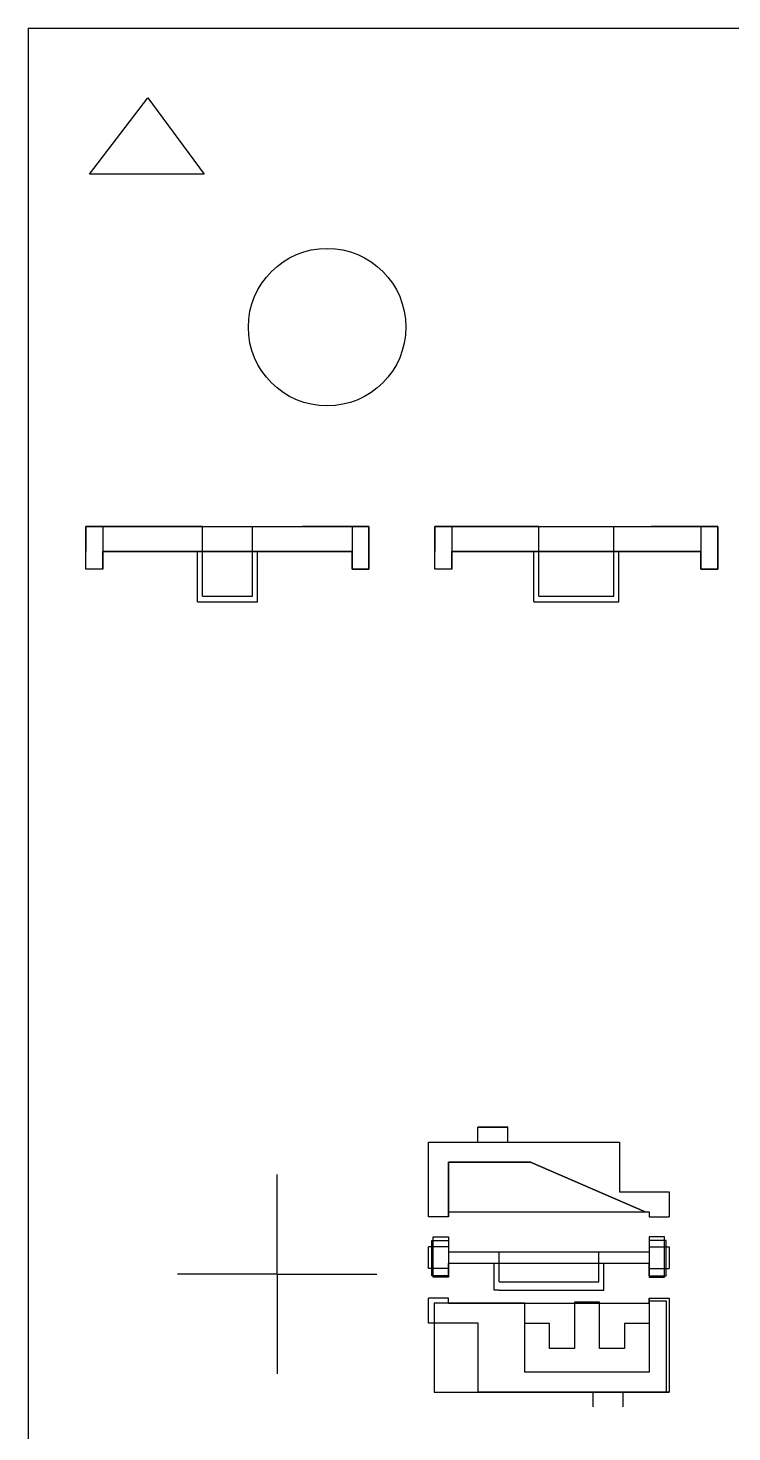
# Model space of a CAD drawing. Extents: x -12.5 to 12.5, y -12.5 to 12.5.
# Drawn here: x -12.5 to -5.44, y -1.58 to 12.5 of the extents above; entities that cross this region are included whole.
import ezdxf

# ---------------------------------------------------------------- set-up
doc = ezdxf.new("R2010")
doc.units = 0
doc.header["$MEASUREMENT"] = 0
for name, color, linetype in [('10_ADHESIVE', 5, 'CONTINUOUS'), ('11_KAPTON', 7, 'CONTINUOUS'), ('12_ADHESIVE', 5, 'CONTINUOUS'), ('13_KAPTON', 2, 'CONTINUOUS'), ('1_KA', 6, 'CONTINUOUS'), ('2_ADH', 6, 'CONTINUOUS'), ('3_KA', 6, 'CONTINUOUS'), ('4_ADH', 6, 'CONTINUOUS'), ('5_CF', 6, 'CONTINUOUS'), ('6_ADHESIVE', 4, 'CONTINUOUS'), ('7_KAPTON', 2, 'CONTINUOUS'), ('8_ADHESIVE', 3, 'CONTINUOUS'), ('9_CF', 3, 'CONTINUOUS')]:
    doc.layers.add(name, color=color, linetype=linetype)

msp = doc.modelspace()

# ---------------------------------------------------------------- linework, layer by layer
at = {"layer": '10_ADHESIVE', "linetype": 'Continuous'}
for p, q in [((-12.5, 12.5), (12.5, 12.5)), ((-12.5, 12.5), (-12.5, -12.5)), ((-11.883, 11.034), (-11.298, 11.8)), ((-11.298, 11.8), (-10.735, 11.034)), ((-10.735, 11.034), (-11.883, 11.034)), ((-8.283, 0.625), (-6.268, 0.625)), ((-8.283, 0.625), (-8.283, 0.575)), ((-6.268, 0.625), (-6.268, 0.575)), ((-8.283, 0.275), (-8.283, 0.225)), ((-8.283, 0.275), (-8.283, 0.225)), ((-8.283, 0.225), (-6.268, 0.225)), ((-6.268, 0.275), (-6.268, 0.225)), ((-7.825, 0.108), (-8.283, 0.108)), ((-8.283, 0.058), (-8.283, 0.108)), ((-6.268, 0.108), (-6.725, 0.108)), ((-6.268, 0.108), (-6.268, 0.058)), ((-8.283, -0.292), (-8.283, -0.242))]:
    msp.add_line(p, q, dxfattribs=at)
at = {"layer": '10_ADHESIVE'}
for p, q in [((-11.92, 7.25), (-11.92, 7.5)), ((-11.92, 7.5), (-11.92, 7.25)), ((-11.25, 7.5), (-11.92, 7.5)), ((-10.75, 7.5), (-11.25, 7.5)), ((-10.75, 7.5), (-10.25, 7.5)), ((-10.25, 7.5), (-9.75, 7.5)), ((-9.08, 7.5), (-9.75, 7.5)), ((-9.08, 7.5), (-9.08, 7.25)), ((-8.42, 7.25), (-8.42, 7.5)), ((-8.42, 7.5), (-8.42, 7.25)), ((-7.75, 7.5), (-8.42, 7.5)), ((-7.375, 7.5), (-7.75, 7.5)), ((-7.375, 7.5), (-6.625, 7.5)), ((-6.625, 7.5), (-6.25, 7.5)), ((-5.58, 7.5), (-6.25, 7.5)), ((-5.58, 7.5), (-5.58, 7.25)), ((-11.92, 7.072), (-11.92, 7.25)), ((-11.92, 7.072), (-11.92, 7.25)), ((-11.75, 7.25), (-10.8, 7.25)), ((-11.75, 7.25), (-11.75, 7.072)), ((-10.8, 6.744), (-10.8, 7.25)), ((-10.2, 7.25), (-9.25, 7.25)), ((-10.2, 6.744), (-10.2, 7.25)), ((-9.25, 7.25), (-9.25, 7.072)), ((-9.08, 7.072), (-9.08, 7.25)), ((-8.42, 7.072), (-8.42, 7.25)), ((-8.42, 7.072), (-8.42, 7.25)), ((-8.25, 7.25), (-8.25, 7.072)), ((-8.25, 7.25), (-7.425, 7.25)), ((-7.425, 6.744), (-7.425, 7.25)), ((-6.575, 6.744), (-6.575, 7.25)), ((-6.575, 7.25), (-5.75, 7.25)), ((-5.75, 7.25), (-5.75, 7.072)), ((-5.58, 7.072), (-5.58, 7.25)), ((-11.75, 7.072), (-11.92, 7.072)), ((-9.25, 7.072), (-9.08, 7.072)), ((-8.25, 7.072), (-8.42, 7.072)), ((-5.75, 7.072), (-5.58, 7.072)), ((-10.8, 6.744), (-10.2, 6.744)), ((-10.75, 6.744), (-10.25, 6.744)), ((-7.425, 6.744), (-6.575, 6.744)), ((-7.25, 6.744), (-6.75, 6.744)), ((-7.987, 1.325), (-7.987, 1.475)), ((-7.987, 1.475), (-7.687, 1.475)), ((-7.687, 1.325), (-7.687, 1.475)), ((-8.483, 0.575), (-8.483, 1.325)), ((-8.483, 1.325), (-7.987, 1.325)), ((-7.687, 1.325), (-6.568, 1.325)), ((-6.568, 1.325), (-6.568, 0.825)), ((-6.568, 0.825), (-6.068, 0.825)), ((-6.068, 0.825), (-6.068, 0.575)), ((-8.283, 0.575), (-8.483, 0.575)), ((-6.268, 0.575), (-6.068, 0.575)), ((-8.283, 0.275), (-8.483, 0.275)), ((-6.268, 0.275), (-6.068, 0.275)), ((-8.283, 0.058), (-8.483, 0.058)), ((-7.825, 0.075), (-7.825, 0.108)), ((-7.825, -0.159), (-7.825, 0.075)), ((-6.725, -0.159), (-6.725, 0.108)), ((-6.268, 0.058), (-6.068, 0.058)), ((-8.283, -0.242), (-8.483, -0.242)), ((-7.775, -0.159), (-7.825, -0.159)), ((-7.775, -0.159), (-6.775, -0.159)), ((-6.775, -0.159), (-6.725, -0.159)), ((-6.268, -0.242), (-6.068, -0.242)), ((-6.268, -0.292), (-6.268, -0.242)), ((-8.283, -0.292), (-7.518, -0.292)), ((-7.518, -0.292), (-6.268, -0.292))]:
    msp.add_line(p, q, dxfattribs=at)
for points in [[(-8.483, 0.058), (-8.483, 0.275)], [(-6.068, 0.275), (-6.068, 0.058)], [(-6.068, -0.242), (-6.068, -1.182), (-7.983, -1.182), (-7.983, -0.492), (-8.483, -0.492), (-8.483, -0.242)]]:
    msp.add_lwpolyline(points, dxfattribs=at)
at = {"layer": '10_ADHESIVE', "linetype": 'Continuous'}
msp.add_circle((-9.5, 9.5), 0.79, dxfattribs=at)
at = {"layer": '11_KAPTON', "linetype": 'Continuous'}
for p, q in [((-12.5, 12.5), (12.5, 12.5)), ((-12.5, 12.5), (-12.5, -12.5)), ((-11.883, 11.034), (-11.298, 11.8)), ((-11.298, 11.8), (-10.735, 11.034)), ((-10.735, 11.034), (-11.883, 11.034)), ((-8.283, 0.625), (-6.268, 0.625)), ((-8.283, 0.625), (-8.283, 0.575)), ((-6.268, 0.625), (-6.268, 0.575)), ((-8.283, 0.275), (-8.283, 0.225)), ((-8.283, 0.275), (-8.283, 0.225)), ((-8.283, 0.225), (-7.775, 0.225)), ((-6.775, 0.225), (-6.268, 0.225)), ((-6.268, 0.275), (-6.268, 0.225)), ((-7.825, 0.108), (-8.283, 0.108)), ((-8.283, 0.058), (-8.283, 0.108)), ((-6.268, 0.108), (-6.725, 0.108)), ((-6.268, 0.108), (-6.268, 0.058)), ((-8.283, -0.292), (-8.283, -0.242))]:
    msp.add_line(p, q, dxfattribs=at)
at = {"layer": '11_KAPTON'}
for p, q in [((-11.92, 7.25), (-11.92, 7.5)), ((-11.92, 7.5), (-11.92, 7.25)), ((-11.25, 7.5), (-11.92, 7.5)), ((-10.75, 7.5), (-11.25, 7.5)), ((-10.75, 6.8), (-10.75, 7.5)), ((-10.25, 6.8), (-10.25, 7.5)), ((-10.25, 7.5), (-9.75, 7.5)), ((-9.08, 7.5), (-9.75, 7.5)), ((-9.08, 7.5), (-9.08, 7.25)), ((-8.42, 7.25), (-8.42, 7.5)), ((-8.42, 7.5), (-8.42, 7.25)), ((-7.75, 7.5), (-8.42, 7.5)), ((-7.375, 7.5), (-7.75, 7.5)), ((-7.375, 6.8), (-7.375, 7.5)), ((-6.625, 6.8), (-6.625, 7.5)), ((-6.625, 7.5), (-6.25, 7.5)), ((-5.58, 7.5), (-6.25, 7.5)), ((-5.58, 7.5), (-5.58, 7.25)), ((-11.92, 7.072), (-11.92, 7.25)), ((-11.92, 7.072), (-11.92, 7.25)), ((-11.75, 7.25), (-10.8, 7.25)), ((-11.75, 7.25), (-11.75, 7.072)), ((-10.8, 6.744), (-10.8, 7.25)), ((-10.2, 7.25), (-9.25, 7.25)), ((-10.2, 6.744), (-10.2, 7.25)), ((-9.25, 7.25), (-9.25, 7.072)), ((-9.08, 7.072), (-9.08, 7.25)), ((-8.42, 7.072), (-8.42, 7.25)), ((-8.42, 7.072), (-8.42, 7.25)), ((-8.25, 7.25), (-7.425, 7.25)), ((-8.25, 7.25), (-8.25, 7.072)), ((-7.425, 6.744), (-7.425, 7.25)), ((-6.575, 7.25), (-5.75, 7.25)), ((-6.575, 6.744), (-6.575, 7.25)), ((-5.75, 7.25), (-5.75, 7.072)), ((-5.58, 7.072), (-5.58, 7.25)), ((-11.75, 7.072), (-11.92, 7.072)), ((-9.25, 7.072), (-9.08, 7.072)), ((-8.25, 7.072), (-8.42, 7.072)), ((-5.75, 7.072), (-5.58, 7.072)), ((-10.75, 6.8), (-10.25, 6.8)), ((-10.75, 6.8), (-10.25, 6.8)), ((-7.375, 6.8), (-6.625, 6.8)), ((-7.25, 6.8), (-6.75, 6.8)), ((-10.8, 6.744), (-10.2, 6.744)), ((-10.75, 6.744), (-10.25, 6.744)), ((-7.425, 6.744), (-6.575, 6.744)), ((-7.25, 6.744), (-6.75, 6.744)), ((-7.987, 1.325), (-7.987, 1.475)), ((-7.987, 1.475), (-7.687, 1.475)), ((-7.687, 1.325), (-7.687, 1.475)), ((-8.483, 0.575), (-8.483, 1.325)), ((-8.483, 1.325), (-7.987, 1.325)), ((-7.687, 1.325), (-6.568, 1.325)), ((-6.568, 1.325), (-6.568, 0.825)), ((-10, 0), (-10, 1)), ((-6.568, 0.825), (-6.068, 0.825)), ((-6.068, 0.825), (-6.068, 0.575)), ((-8.283, 0.575), (-8.483, 0.575)), ((-6.268, 0.575), (-6.068, 0.575)), ((-8.283, 0.275), (-8.483, 0.275)), ((-7.775, -0.076), (-7.775, 0.225)), ((-6.775, -0.076), (-6.775, 0.225)), ((-6.268, 0.275), (-6.068, 0.275)), ((-8.283, 0.058), (-8.483, 0.058)), ((-7.825, 0.075), (-7.825, 0.108)), ((-7.825, -0.159), (-7.825, 0.075)), ((-6.725, -0.159), (-6.725, 0.108)), ((-6.268, 0.058), (-6.068, 0.058)), ((-10, 0), (-11, 0)), ((-10, 0), (-9, 0)), ((-10, 0), (-10, -1)), ((-7.775, -0.076), (-6.775, -0.076)), ((-8.283, -0.242), (-8.483, -0.242)), ((-7.775, -0.159), (-7.825, -0.159)), ((-7.775, -0.159), (-6.775, -0.159)), ((-6.775, -0.159), (-6.725, -0.159)), ((-6.268, -0.242), (-6.068, -0.242)), ((-6.268, -0.292), (-6.268, -0.242)), ((-8.283, -0.292), (-7.518, -0.292)), ((-7.518, -0.292), (-6.268, -0.292))]:
    msp.add_line(p, q, dxfattribs=at)
for points in [[(-8.483, 0.058), (-8.483, 0.275)], [(-6.068, 0.275), (-6.068, 0.058)], [(-6.068, -0.242), (-6.068, -1.182), (-7.983, -1.182), (-7.983, -0.492), (-8.483, -0.492), (-8.483, -0.242)]]:
    msp.add_lwpolyline(points, dxfattribs=at)
at = {"layer": '11_KAPTON', "linetype": 'Continuous'}
msp.add_circle((-9.5, 9.5), 0.79, dxfattribs=at)
at = {"layer": '12_ADHESIVE'}
for p, q in [((-7.987, 1.325), (-7.987, 1.475)), ((-7.987, 1.475), (-7.687, 1.475)), ((-7.687, 1.325), (-7.687, 1.475)), ((-8.483, 0.575), (-8.483, 1.325)), ((-8.483, 1.325), (-7.987, 1.325)), ((-7.687, 1.325), (-6.568, 1.325)), ((-6.568, 1.325), (-6.568, 0.825)), ((-6.568, 0.825), (-6.068, 0.825)), ((-6.068, 0.825), (-6.068, 0.575)), ((-8.283, 0.575), (-8.483, 0.575)), ((-6.268, 0.575), (-6.068, 0.575)), ((-8.283, 0.275), (-8.483, 0.275)), ((-6.268, 0.275), (-6.068, 0.275)), ((-8.283, 0.058), (-8.483, 0.058)), ((-7.825, 0.075), (-7.825, 0.108)), ((-7.825, -0.159), (-7.825, 0.075)), ((-6.725, -0.159), (-6.725, 0.108)), ((-6.268, 0.058), (-6.068, 0.058)), ((-8.283, -0.242), (-8.483, -0.242)), ((-7.775, -0.159), (-7.825, -0.159)), ((-7.775, -0.159), (-6.775, -0.159)), ((-6.775, -0.159), (-6.725, -0.159)), ((-6.268, -0.242), (-6.068, -0.242)), ((-6.268, -0.292), (-6.268, -0.242)), ((-8.283, -0.292), (-7.518, -0.292)), ((-7.518, -0.292), (-6.268, -0.292))]:
    msp.add_line(p, q, dxfattribs=at)
at = {"layer": '12_ADHESIVE', "linetype": 'Continuous'}
for p, q in [((-8.283, 0.625), (-6.268, 0.625)), ((-8.283, 0.625), (-8.283, 0.575)), ((-6.268, 0.625), (-6.268, 0.575)), ((-8.283, 0.275), (-8.283, 0.225)), ((-8.283, 0.275), (-8.283, 0.225)), ((-8.283, 0.225), (-6.268, 0.225)), ((-6.268, 0.275), (-6.268, 0.225)), ((-7.825, 0.108), (-8.283, 0.108)), ((-8.283, 0.058), (-8.283, 0.108)), ((-6.268, 0.108), (-6.725, 0.108)), ((-6.268, 0.108), (-6.268, 0.058)), ((-8.283, -0.292), (-8.283, -0.242))]:
    msp.add_line(p, q, dxfattribs=at)
at = {"layer": '12_ADHESIVE'}
for points in [[(-8.483, 0.058), (-8.483, 0.275)], [(-6.068, 0.275), (-6.068, 0.058)], [(-6.068, -0.242), (-6.068, -1.182), (-7.983, -1.182), (-7.983, -0.492), (-8.483, -0.492), (-8.483, -0.242)]]:
    msp.add_lwpolyline(points, dxfattribs=at)
at = {"layer": '13_KAPTON', "linetype": 'Continuous'}
for p, q in [((-12.5, 12.5), (12.5, 12.5)), ((-12.5, 12.5), (-12.5, -12.5)), ((-12.5, 12.5), (12.5, 12.5)), ((-12.5, 12.5), (-12.5, -12.5)), ((-11.883, 11.034), (-11.298, 11.8)), ((-11.883, 11.034), (-11.298, 11.8)), ((-11.298, 11.8), (-10.735, 11.034)), ((-11.298, 11.8), (-10.735, 11.034)), ((-10.735, 11.034), (-11.883, 11.034)), ((-10.735, 11.034), (-11.883, 11.034)), ((-8.283, 0.625), (-6.268, 0.625)), ((-8.283, 0.625), (-8.283, 0.575)), ((-6.268, 0.625), (-6.268, 0.575)), ((-8.283, 0.275), (-8.283, 0.225)), ((-8.283, 0.275), (-8.283, 0.225)), ((-8.283, 0.225), (-6.268, 0.225)), ((-6.268, 0.275), (-6.268, 0.225)), ((-7.825, 0.108), (-8.283, 0.108)), ((-8.283, 0.058), (-8.283, 0.108)), ((-6.268, 0.108), (-6.725, 0.108)), ((-6.268, 0.108), (-6.268, 0.058)), ((-8.283, -0.292), (-8.283, -0.242))]:
    msp.add_line(p, q, dxfattribs=at)
at = {"layer": '13_KAPTON'}
for p, q in [((-11.92, 7.072), (-11.92, 7.5)), ((-11.92, 7.5), (-9.08, 7.5)), ((-11.92, 7.25), (-11.92, 7.5)), ((-11.92, 7.5), (-11.92, 7.25)), ((-11.25, 7.5), (-11.92, 7.5)), ((-10.75, 7.5), (-11.25, 7.5)), ((-10.75, 7.5), (-10.25, 7.5)), ((-10.25, 7.5), (-9.75, 7.5)), ((-9.08, 7.5), (-9.75, 7.5)), ((-9.08, 7.5), (-9.08, 7.072)), ((-9.08, 7.5), (-9.08, 7.25)), ((-8.42, 7.072), (-8.42, 7.5)), ((-8.42, 7.5), (-5.58, 7.5)), ((-8.42, 7.25), (-8.42, 7.5)), ((-8.42, 7.5), (-8.42, 7.25)), ((-7.75, 7.5), (-8.42, 7.5)), ((-7.375, 7.5), (-7.75, 7.5)), ((-7.375, 7.5), (-6.625, 7.5)), ((-6.625, 7.5), (-6.25, 7.5)), ((-5.58, 7.5), (-6.25, 7.5)), ((-5.58, 7.5), (-5.58, 7.072)), ((-5.58, 7.5), (-5.58, 7.25)), ((-11.92, 7.072), (-11.92, 7.25)), ((-11.92, 7.072), (-11.92, 7.25)), ((-11.75, 7.25), (-9.25, 7.25)), ((-11.75, 7.072), (-11.75, 7.25)), ((-11.75, 7.25), (-10.8, 7.25)), ((-11.75, 7.25), (-11.75, 7.072)), ((-10.8, 6.744), (-10.8, 7.25)), ((-10.2, 7.25), (-9.25, 7.25)), ((-10.2, 6.744), (-10.2, 7.25)), ((-9.25, 7.25), (-9.25, 7.072)), ((-9.25, 7.25), (-9.25, 7.072)), ((-9.08, 7.072), (-9.08, 7.25)), ((-8.42, 7.072), (-8.42, 7.25)), ((-8.42, 7.072), (-8.42, 7.25)), ((-8.25, 7.072), (-8.25, 7.25)), ((-8.25, 7.25), (-5.75, 7.25)), ((-8.25, 7.25), (-8.25, 7.072)), ((-8.25, 7.25), (-7.425, 7.25)), ((-7.425, 6.744), (-7.425, 7.25)), ((-6.575, 6.744), (-6.575, 7.25)), ((-6.575, 7.25), (-5.75, 7.25)), ((-5.75, 7.25), (-5.75, 7.072)), ((-5.75, 7.25), (-5.75, 7.072)), ((-5.58, 7.072), (-5.58, 7.25)), ((-11.75, 7.072), (-11.92, 7.072)), ((-11.75, 7.072), (-11.92, 7.072)), ((-9.08, 7.072), (-9.25, 7.072)), ((-9.25, 7.072), (-9.08, 7.072)), ((-8.25, 7.072), (-8.42, 7.072)), ((-8.25, 7.072), (-8.42, 7.072)), ((-8.25, 7.072), (-8.42, 7.072)), ((-5.58, 7.072), (-5.75, 7.072)), ((-5.58, 7.072), (-5.75, 7.072)), ((-5.75, 7.072), (-5.58, 7.072)), ((-10.8, 6.744), (-10.2, 6.744)), ((-10.75, 6.744), (-10.25, 6.744)), ((-7.425, 6.744), (-6.575, 6.744)), ((-7.25, 6.744), (-6.75, 6.744)), ((-7.987, 1.325), (-7.987, 1.475)), ((-7.987, 1.475), (-7.687, 1.475)), ((-7.687, 1.325), (-7.687, 1.475)), ((-8.483, 0.575), (-8.483, 1.325)), ((-8.483, 1.325), (-7.987, 1.325)), ((-7.687, 1.325), (-6.568, 1.325)), ((-6.568, 1.325), (-6.568, 0.825)), ((-10, 0), (-10, 1)), ((-10, 0), (-10, 1)), ((-6.568, 0.825), (-6.068, 0.825)), ((-6.068, 0.825), (-6.068, 0.575)), ((-8.283, 0.575), (-8.483, 0.575)), ((-6.268, 0.575), (-6.068, 0.575)), ((-8.283, 0.275), (-8.483, 0.275)), ((-6.268, 0.275), (-6.068, 0.275)), ((-8.283, 0.058), (-8.483, 0.058)), ((-6.725, 0.108), (-7.825, 0.108)), ((-6.268, 0.058), (-6.068, 0.058)), ((-10, 0), (-11, 0)), ((-10, 0), (-11, 0)), ((-10, 0), (-9, 0)), ((-10, 0), (-10, -1)), ((-10, 0), (-10, -1)), ((-10, 0), (-9, 0)), ((-8.283, -0.242), (-8.483, -0.242)), ((-6.268, -0.242), (-6.068, -0.242)), ((-6.268, -0.292), (-6.268, -0.242)), ((-8.283, -0.292), (-7.518, -0.292)), ((-7.518, -0.292), (-6.268, -0.292))]:
    msp.add_line(p, q, dxfattribs=at)
for points in [[(-8.483, 0.058), (-8.483, 0.275)], [(-6.068, 0.275), (-6.068, 0.058)], [(-6.068, -0.242), (-6.068, -1.182), (-7.983, -1.182), (-7.983, -0.492), (-8.483, -0.492), (-8.483, -0.242)]]:
    msp.add_lwpolyline(points, dxfattribs=at)
at = {"layer": '13_KAPTON', "linetype": 'Continuous'}
msp.add_circle((-9.5, 9.5), 0.79, dxfattribs=at)
msp.add_circle((-9.5, 9.5), 0.79, dxfattribs=at)
at = {"layer": '1_KA'}
for p, q in [((-7.987, 1.325), (-7.987, 1.475)), ((-7.987, 1.475), (-7.687, 1.475)), ((-7.687, 1.325), (-7.687, 1.475)), ((-8.483, 0.575), (-8.483, 1.325)), ((-8.483, 1.325), (-7.987, 1.325)), ((-7.687, 1.325), (-6.568, 1.325)), ((-6.568, 1.325), (-6.568, 0.825)), ((-6.568, 0.825), (-6.068, 0.825)), ((-6.068, 0.825), (-6.068, 0.575)), ((-8.283, 0.575), (-8.483, 0.575)), ((-6.268, 0.575), (-6.068, 0.575)), ((-8.283, 0.275), (-8.483, 0.275)), ((-6.268, 0.275), (-6.068, 0.275)), ((-8.283, 0.058), (-8.483, 0.058)), ((-6.725, 0.108), (-7.825, 0.108)), ((-6.268, 0.058), (-6.068, 0.058)), ((-8.283, -0.242), (-8.483, -0.242)), ((-6.268, -0.242), (-6.068, -0.242)), ((-6.268, -0.292), (-6.268, -0.242)), ((-8.283, -0.292), (-7.518, -0.292)), ((-7.518, -0.292), (-6.268, -0.292))]:
    msp.add_line(p, q, dxfattribs=at)
at = {"layer": '1_KA', "linetype": 'Continuous'}
for p, q in [((-8.283, 0.625), (-6.268, 0.625)), ((-8.283, 0.625), (-8.283, 0.575)), ((-6.268, 0.625), (-6.268, 0.575)), ((-8.283, 0.275), (-8.283, 0.225)), ((-8.283, 0.275), (-8.283, 0.225)), ((-8.283, 0.225), (-6.268, 0.225)), ((-6.268, 0.275), (-6.268, 0.225)), ((-7.825, 0.108), (-8.283, 0.108)), ((-8.283, 0.058), (-8.283, 0.108)), ((-6.268, 0.108), (-6.725, 0.108)), ((-6.268, 0.108), (-6.268, 0.058)), ((-8.283, -0.292), (-8.283, -0.242))]:
    msp.add_line(p, q, dxfattribs=at)
at = {"layer": '1_KA'}
for points in [[(-8.483, 0.058), (-8.483, 0.275)], [(-6.068, 0.275), (-6.068, 0.058)], [(-6.068, -0.242), (-6.068, -1.182), (-7.983, -1.182), (-7.983, -0.492), (-8.483, -0.492), (-8.483, -0.242)]]:
    msp.add_lwpolyline(points, dxfattribs=at)
at = {"layer": '2_ADH', "linetype": 'Continuous'}
for p, q in [((-12.5, 12.5), (12.5, 12.5)), ((-12.5, 12.5), (-12.5, -12.5)), ((-12.5, 12.5), (12.5, 12.5)), ((-12.5, 12.5), (-12.5, -12.5)), ((-11.883, 11.034), (-11.298, 11.8)), ((-11.883, 11.034), (-11.298, 11.8)), ((-11.298, 11.8), (-10.735, 11.034)), ((-11.298, 11.8), (-10.735, 11.034)), ((-10.735, 11.034), (-11.883, 11.034)), ((-10.735, 11.034), (-11.883, 11.034)), ((-8.283, 0.625), (-6.268, 0.625)), ((-8.283, 0.625), (-8.283, 0.575)), ((-6.268, 0.625), (-6.268, 0.575)), ((-8.283, 0.275), (-8.283, 0.225)), ((-8.283, 0.275), (-8.283, 0.225)), ((-8.283, 0.225), (-6.268, 0.225)), ((-6.268, 0.275), (-6.268, 0.225)), ((-7.825, 0.108), (-8.283, 0.108)), ((-8.283, 0.058), (-8.283, 0.108)), ((-6.268, 0.108), (-6.725, 0.108)), ((-6.268, 0.108), (-6.268, 0.058)), ((-8.283, -0.292), (-8.283, -0.242))]:
    msp.add_line(p, q, dxfattribs=at)
at = {"layer": '2_ADH'}
for p, q in [((-11.92, 7.25), (-11.92, 7.5)), ((-11.92, 7.5), (-11.92, 7.25)), ((-11.25, 7.5), (-11.92, 7.5)), ((-11.92, 7.072), (-11.92, 7.5)), ((-11.92, 7.5), (-9.08, 7.5)), ((-10.75, 7.5), (-11.25, 7.5)), ((-10.75, 7.5), (-10.25, 7.5)), ((-10.25, 7.5), (-9.75, 7.5)), ((-9.08, 7.5), (-9.75, 7.5)), ((-9.08, 7.5), (-9.08, 7.25)), ((-9.08, 7.5), (-9.08, 7.072)), ((-8.42, 7.25), (-8.42, 7.5)), ((-8.42, 7.5), (-8.42, 7.25)), ((-7.75, 7.5), (-8.42, 7.5)), ((-8.42, 7.072), (-8.42, 7.5)), ((-8.42, 7.5), (-5.58, 7.5)), ((-7.375, 7.5), (-7.75, 7.5)), ((-7.375, 7.5), (-6.625, 7.5)), ((-6.625, 7.5), (-6.25, 7.5)), ((-5.58, 7.5), (-6.25, 7.5)), ((-5.58, 7.5), (-5.58, 7.25)), ((-5.58, 7.5), (-5.58, 7.072)), ((-11.92, 7.072), (-11.92, 7.25)), ((-11.92, 7.072), (-11.92, 7.25)), ((-11.75, 7.25), (-10.8, 7.25)), ((-11.75, 7.25), (-11.75, 7.072)), ((-11.75, 7.25), (-9.25, 7.25)), ((-11.75, 7.072), (-11.75, 7.25)), ((-10.8, 6.744), (-10.8, 7.25)), ((-10.2, 7.25), (-9.25, 7.25)), ((-10.2, 6.744), (-10.2, 7.25)), ((-9.25, 7.25), (-9.25, 7.072)), ((-9.25, 7.25), (-9.25, 7.072)), ((-9.08, 7.072), (-9.08, 7.25)), ((-8.42, 7.072), (-8.42, 7.25)), ((-8.42, 7.072), (-8.42, 7.25)), ((-8.25, 7.25), (-8.25, 7.072)), ((-8.25, 7.25), (-7.425, 7.25)), ((-8.25, 7.072), (-8.25, 7.25)), ((-8.25, 7.25), (-5.75, 7.25)), ((-7.425, 6.744), (-7.425, 7.25)), ((-6.575, 6.744), (-6.575, 7.25)), ((-6.575, 7.25), (-5.75, 7.25)), ((-5.75, 7.25), (-5.75, 7.072)), ((-5.75, 7.25), (-5.75, 7.072)), ((-5.58, 7.072), (-5.58, 7.25)), ((-11.75, 7.072), (-11.92, 7.072)), ((-11.75, 7.072), (-11.92, 7.072)), ((-9.25, 7.072), (-9.08, 7.072)), ((-9.08, 7.072), (-9.25, 7.072)), ((-8.25, 7.072), (-8.42, 7.072)), ((-8.25, 7.072), (-8.42, 7.072)), ((-8.25, 7.072), (-8.42, 7.072)), ((-5.75, 7.072), (-5.58, 7.072)), ((-5.58, 7.072), (-5.75, 7.072)), ((-5.58, 7.072), (-5.75, 7.072)), ((-10.8, 6.744), (-10.2, 6.744)), ((-10.75, 6.744), (-10.25, 6.744)), ((-7.425, 6.744), (-6.575, 6.744)), ((-7.25, 6.744), (-6.75, 6.744)), ((-7.987, 1.325), (-7.987, 1.475)), ((-7.987, 1.475), (-7.687, 1.475)), ((-7.687, 1.325), (-7.687, 1.475)), ((-8.483, 0.575), (-8.483, 1.325)), ((-8.483, 1.325), (-7.987, 1.325)), ((-7.687, 1.325), (-6.568, 1.325)), ((-6.568, 1.325), (-6.568, 0.825)), ((-10, 0), (-10, 1)), ((-10, 0), (-10, 1)), ((-6.568, 0.825), (-6.068, 0.825)), ((-6.068, 0.825), (-6.068, 0.575)), ((-8.283, 0.575), (-8.483, 0.575)), ((-6.268, 0.575), (-6.068, 0.575)), ((-8.283, 0.275), (-8.483, 0.275)), ((-6.268, 0.275), (-6.068, 0.275)), ((-10, 0), (-11, 0)), ((-10, 0), (-10, -1)), ((-10, 0), (-9, 0)), ((-8.283, 0.058), (-8.483, 0.058)), ((-7.825, 0.075), (-7.825, 0.108)), ((-7.825, -0.159), (-7.825, 0.075)), ((-6.725, -0.159), (-6.725, 0.108)), ((-6.268, 0.058), (-6.068, 0.058)), ((-10, 0), (-11, 0)), ((-10, 0), (-9, 0)), ((-10, 0), (-10, -1)), ((-8.283, -0.242), (-8.483, -0.242)), ((-7.775, -0.159), (-7.825, -0.159)), ((-7.775, -0.159), (-6.775, -0.159)), ((-6.775, -0.159), (-6.725, -0.159)), ((-6.268, -0.242), (-6.068, -0.242)), ((-6.268, -0.292), (-6.268, -0.242)), ((-8.283, -0.292), (-7.518, -0.292)), ((-7.518, -0.292), (-6.268, -0.292))]:
    msp.add_line(p, q, dxfattribs=at)
for points in [[(-8.483, 0.058), (-8.483, 0.275)], [(-6.068, 0.275), (-6.068, 0.058)], [(-6.068, -0.242), (-6.068, -1.182), (-7.983, -1.182), (-7.983, -0.492), (-8.483, -0.492), (-8.483, -0.242)]]:
    msp.add_lwpolyline(points, dxfattribs=at)
at = {"layer": '2_ADH', "linetype": 'Continuous'}
msp.add_circle((-9.5, 9.5), 0.79, dxfattribs=at)
msp.add_circle((-9.5, 9.5), 0.79, dxfattribs=at)
at = {"layer": '3_KA', "linetype": 'Continuous'}
for p, q in [((-12.5, 12.5), (12.5, 12.5)), ((-12.5, 12.5), (-12.5, -12.5)), ((-11.883, 11.034), (-11.298, 11.8)), ((-11.298, 11.8), (-10.735, 11.034)), ((-10.735, 11.034), (-11.883, 11.034)), ((-8.283, 0.625), (-6.268, 0.625)), ((-8.283, 0.625), (-8.283, 0.575)), ((-6.268, 0.625), (-6.268, 0.575)), ((-8.283, 0.275), (-8.283, 0.225)), ((-8.283, 0.275), (-8.283, 0.225)), ((-8.283, 0.225), (-7.775, 0.225)), ((-6.775, 0.225), (-6.268, 0.225)), ((-6.268, 0.275), (-6.268, 0.225)), ((-7.825, 0.108), (-8.283, 0.108)), ((-8.283, 0.058), (-8.283, 0.108)), ((-6.268, 0.108), (-6.725, 0.108)), ((-6.268, 0.108), (-6.268, 0.058)), ((-8.283, -0.292), (-8.283, -0.242))]:
    msp.add_line(p, q, dxfattribs=at)
at = {"layer": '3_KA'}
for p, q in [((-11.92, 7.25), (-11.92, 7.5)), ((-11.92, 7.5), (-11.92, 7.25)), ((-11.25, 7.5), (-11.92, 7.5)), ((-10.75, 7.5), (-11.25, 7.5)), ((-10.75, 6.8), (-10.75, 7.5)), ((-10.25, 6.8), (-10.25, 7.5)), ((-10.25, 7.5), (-9.75, 7.5)), ((-9.08, 7.5), (-9.75, 7.5)), ((-9.08, 7.5), (-9.08, 7.25)), ((-8.42, 7.25), (-8.42, 7.5)), ((-8.42, 7.5), (-8.42, 7.25)), ((-7.75, 7.5), (-8.42, 7.5)), ((-7.375, 7.5), (-7.75, 7.5)), ((-7.375, 6.8), (-7.375, 7.5)), ((-6.625, 6.8), (-6.625, 7.5)), ((-6.625, 7.5), (-6.25, 7.5)), ((-5.58, 7.5), (-6.25, 7.5)), ((-5.58, 7.5), (-5.58, 7.25)), ((-11.92, 7.072), (-11.92, 7.25)), ((-11.92, 7.072), (-11.92, 7.25)), ((-11.75, 7.25), (-10.8, 7.25)), ((-11.75, 7.25), (-11.75, 7.072)), ((-10.8, 6.744), (-10.8, 7.25)), ((-10.2, 7.25), (-9.25, 7.25)), ((-10.2, 6.744), (-10.2, 7.25)), ((-9.25, 7.25), (-9.25, 7.072)), ((-9.08, 7.072), (-9.08, 7.25)), ((-8.42, 7.072), (-8.42, 7.25)), ((-8.42, 7.072), (-8.42, 7.25)), ((-8.25, 7.25), (-8.25, 7.072)), ((-8.25, 7.25), (-7.425, 7.25)), ((-7.425, 6.744), (-7.425, 7.25)), ((-6.575, 6.744), (-6.575, 7.25)), ((-6.575, 7.25), (-5.75, 7.25)), ((-5.75, 7.25), (-5.75, 7.072)), ((-5.58, 7.072), (-5.58, 7.25)), ((-11.75, 7.072), (-11.92, 7.072)), ((-9.25, 7.072), (-9.08, 7.072)), ((-8.25, 7.072), (-8.42, 7.072)), ((-5.75, 7.072), (-5.58, 7.072)), ((-10.75, 6.8), (-10.25, 6.8)), ((-10.75, 6.8), (-10.25, 6.8)), ((-7.375, 6.8), (-6.625, 6.8)), ((-7.25, 6.8), (-6.75, 6.8)), ((-10.8, 6.744), (-10.2, 6.744)), ((-10.75, 6.744), (-10.25, 6.744)), ((-7.425, 6.744), (-6.575, 6.744)), ((-7.25, 6.744), (-6.75, 6.744)), ((-7.987, 1.325), (-7.987, 1.475)), ((-7.987, 1.475), (-7.687, 1.475)), ((-7.687, 1.325), (-7.687, 1.475)), ((-8.483, 0.575), (-8.483, 1.325)), ((-8.483, 1.325), (-7.987, 1.325)), ((-7.687, 1.325), (-6.568, 1.325)), ((-6.568, 1.325), (-6.568, 0.825)), ((-10, 0), (-10, 1)), ((-6.568, 0.825), (-6.068, 0.825)), ((-6.068, 0.825), (-6.068, 0.575)), ((-8.283, 0.575), (-8.483, 0.575)), ((-6.268, 0.575), (-6.068, 0.575)), ((-8.283, 0.275), (-8.483, 0.275)), ((-7.775, -0.076), (-7.775, 0.225)), ((-6.775, -0.076), (-6.775, 0.225)), ((-6.268, 0.275), (-6.068, 0.275)), ((-8.283, 0.058), (-8.483, 0.058)), ((-7.825, 0.075), (-7.825, 0.108)), ((-7.825, -0.159), (-7.825, 0.075)), ((-6.725, -0.159), (-6.725, 0.108)), ((-6.268, 0.058), (-6.068, 0.058)), ((-10, 0), (-11, 0)), ((-10, 0), (-9, 0)), ((-10, 0), (-10, -1)), ((-7.775, -0.076), (-6.775, -0.076)), ((-8.283, -0.242), (-8.483, -0.242)), ((-7.775, -0.159), (-7.825, -0.159)), ((-7.775, -0.159), (-6.775, -0.159)), ((-6.775, -0.159), (-6.725, -0.159)), ((-6.268, -0.242), (-6.068, -0.242)), ((-6.268, -0.292), (-6.268, -0.242)), ((-8.283, -0.292), (-7.518, -0.292)), ((-7.518, -0.292), (-6.268, -0.292))]:
    msp.add_line(p, q, dxfattribs=at)
for points in [[(-8.483, 0.058), (-8.483, 0.275)], [(-6.068, 0.275), (-6.068, 0.058)], [(-6.068, -0.242), (-6.068, -1.182), (-7.983, -1.182), (-7.983, -0.492), (-8.483, -0.492), (-8.483, -0.242)]]:
    msp.add_lwpolyline(points, dxfattribs=at)
at = {"layer": '3_KA', "linetype": 'Continuous'}
msp.add_circle((-9.5, 9.5), 0.79, dxfattribs=at)
at = {"layer": '4_ADH', "linetype": 'Continuous'}
for p, q in [((-12.5, 12.5), (12.5, 12.5)), ((-12.5, 12.5), (-12.5, -12.5)), ((-11.883, 11.034), (-11.298, 11.8)), ((-11.298, 11.8), (-10.735, 11.034)), ((-10.735, 11.034), (-11.883, 11.034)), ((-8.283, 0.625), (-6.268, 0.625)), ((-8.283, 0.625), (-8.283, 0.575)), ((-6.268, 0.625), (-6.268, 0.575)), ((-8.283, 0.275), (-8.283, 0.225)), ((-8.283, 0.275), (-8.283, 0.225)), ((-8.283, 0.225), (-6.268, 0.225)), ((-6.268, 0.275), (-6.268, 0.225)), ((-7.825, 0.108), (-8.283, 0.108)), ((-8.283, 0.058), (-8.283, 0.108)), ((-6.268, 0.108), (-6.725, 0.108)), ((-6.268, 0.108), (-6.268, 0.058)), ((-8.283, -0.292), (-8.283, -0.242))]:
    msp.add_line(p, q, dxfattribs=at)
at = {"layer": '4_ADH'}
for p, q in [((-11.92, 7.25), (-11.92, 7.5)), ((-11.92, 7.5), (-11.92, 7.25)), ((-11.25, 7.5), (-11.92, 7.5)), ((-10.75, 7.5), (-11.25, 7.5)), ((-10.75, 7.5), (-10.25, 7.5)), ((-10.25, 7.5), (-9.75, 7.5)), ((-9.08, 7.5), (-9.75, 7.5)), ((-9.08, 7.5), (-9.08, 7.25)), ((-8.42, 7.25), (-8.42, 7.5)), ((-8.42, 7.5), (-8.42, 7.25)), ((-7.75, 7.5), (-8.42, 7.5)), ((-7.375, 7.5), (-7.75, 7.5)), ((-7.375, 7.5), (-6.625, 7.5)), ((-6.625, 7.5), (-6.25, 7.5)), ((-5.58, 7.5), (-6.25, 7.5)), ((-5.58, 7.5), (-5.58, 7.25)), ((-11.92, 7.072), (-11.92, 7.25)), ((-11.92, 7.072), (-11.92, 7.25)), ((-11.75, 7.25), (-10.8, 7.25)), ((-11.75, 7.25), (-11.75, 7.072)), ((-10.8, 6.744), (-10.8, 7.25)), ((-10.2, 7.25), (-9.25, 7.25)), ((-10.2, 6.744), (-10.2, 7.25)), ((-9.25, 7.25), (-9.25, 7.072)), ((-9.08, 7.072), (-9.08, 7.25)), ((-8.42, 7.072), (-8.42, 7.25)), ((-8.42, 7.072), (-8.42, 7.25)), ((-8.25, 7.25), (-8.25, 7.072)), ((-8.25, 7.25), (-7.425, 7.25)), ((-7.425, 6.744), (-7.425, 7.25)), ((-6.575, 6.744), (-6.575, 7.25)), ((-6.575, 7.25), (-5.75, 7.25)), ((-5.75, 7.25), (-5.75, 7.072)), ((-5.58, 7.072), (-5.58, 7.25)), ((-11.75, 7.072), (-11.92, 7.072)), ((-9.25, 7.072), (-9.08, 7.072)), ((-8.25, 7.072), (-8.42, 7.072)), ((-5.75, 7.072), (-5.58, 7.072)), ((-10.8, 6.744), (-10.2, 6.744)), ((-10.75, 6.744), (-10.25, 6.744)), ((-7.425, 6.744), (-6.575, 6.744)), ((-7.25, 6.744), (-6.75, 6.744)), ((-7.987, 1.325), (-7.987, 1.475)), ((-7.987, 1.475), (-7.687, 1.475)), ((-7.687, 1.325), (-7.687, 1.475)), ((-8.483, 0.575), (-8.483, 1.325)), ((-8.483, 1.325), (-7.987, 1.325)), ((-7.687, 1.325), (-6.568, 1.325)), ((-6.568, 1.325), (-6.568, 0.825)), ((-6.568, 0.825), (-6.068, 0.825)), ((-6.068, 0.825), (-6.068, 0.575)), ((-8.283, 0.575), (-8.483, 0.575)), ((-6.268, 0.575), (-6.068, 0.575)), ((-8.283, 0.275), (-8.483, 0.275)), ((-6.268, 0.275), (-6.068, 0.275)), ((-8.283, 0.058), (-8.483, 0.058)), ((-7.825, 0.075), (-7.825, 0.108)), ((-7.825, -0.159), (-7.825, 0.075)), ((-6.725, -0.159), (-6.725, 0.108)), ((-6.268, 0.058), (-6.068, 0.058)), ((-8.283, -0.242), (-8.483, -0.242)), ((-7.775, -0.159), (-7.825, -0.159)), ((-7.775, -0.159), (-6.775, -0.159)), ((-6.775, -0.159), (-6.725, -0.159)), ((-6.268, -0.242), (-6.068, -0.242)), ((-6.268, -0.292), (-6.268, -0.242)), ((-8.283, -0.292), (-7.518, -0.292)), ((-7.518, -0.292), (-6.268, -0.292))]:
    msp.add_line(p, q, dxfattribs=at)
for points in [[(-8.483, 0.058), (-8.483, 0.275)], [(-6.068, 0.275), (-6.068, 0.058)], [(-6.068, -0.242), (-6.068, -1.182), (-7.983, -1.182), (-7.983, -0.492), (-8.483, -0.492), (-8.483, -0.242)]]:
    msp.add_lwpolyline(points, dxfattribs=at)
at = {"layer": '4_ADH', "linetype": 'Continuous'}
msp.add_circle((-9.5, 9.5), 0.79, dxfattribs=at)
at = {"layer": '5_CF', "linetype": 'Continuous'}
for p, q in [((-12.5, 12.5), (12.5, 12.5)), ((-12.5, 12.5), (-12.5, -12.5)), ((-11.883, 11.034), (-11.298, 11.8)), ((-11.298, 11.8), (-10.735, 11.034)), ((-10.735, 11.034), (-11.883, 11.034)), ((-7.458, 1.125), (-8.283, 1.125)), ((-8.283, 1.125), (-8.283, 0.575)), ((-6.308, 0.625), (-7.458, 1.125)), ((-6.308, 0.625), (-6.268, 0.625)), ((-6.268, 0.625), (-6.268, 0.575)), ((-8.283, 0.275), (-8.283, 0.225)), ((-8.283, 0.225), (-6.268, 0.225)), ((-6.268, 0.275), (-6.268, 0.225)), ((-6.268, 0.108), (-8.283, 0.108)), ((-8.283, 0.058), (-8.283, 0.108)), ((-6.268, 0.108), (-6.268, 0.058)), ((-8.283, -0.292), (-8.283, -0.242)), ((-7.518, -0.292), (-8.283, -0.292))]:
    msp.add_line(p, q, dxfattribs=at)
at = {"layer": '5_CF'}
for p, q in [((-11.92, 7.072), (-11.92, 7.5)), ((-11.92, 7.5), (-11.75, 7.5)), ((-11.75, 7.5), (-9.25, 7.5)), ((-9.08, 7.5), (-9.25, 7.5)), ((-9.08, 7.072), (-9.08, 7.5)), ((-8.42, 7.072), (-8.42, 7.5)), ((-8.42, 7.5), (-8.25, 7.5)), ((-8.25, 7.5), (-5.75, 7.5)), ((-5.58, 7.5), (-5.75, 7.5)), ((-5.58, 7.072), (-5.58, 7.5)), ((-9.25, 7.25), (-11.75, 7.25)), ((-11.75, 7.25), (-11.75, 7.072)), ((-9.25, 7.25), (-9.25, 7.072)), ((-5.75, 7.25), (-8.25, 7.25)), ((-8.25, 7.25), (-8.25, 7.072)), ((-5.75, 7.25), (-5.75, 7.072)), ((-11.75, 7.072), (-11.92, 7.072)), ((-9.25, 7.072), (-9.08, 7.072)), ((-8.25, 7.072), (-8.42, 7.072)), ((-5.75, 7.072), (-5.58, 7.072)), ((-10, 0), (-10, 1)), ((-8.283, 0.575), (-8.483, 0.575)), ((-6.268, 0.575), (-6.068, 0.575)), ((-8.283, 0.275), (-8.483, 0.275)), ((-6.268, 0.275), (-6.068, 0.275)), ((-8.283, 0.058), (-8.483, 0.058)), ((-6.268, 0.058), (-6.068, 0.058)), ((-10, 0), (-11, 0)), ((-10, 0), (-9, 0)), ((-10, 0), (-10, -1)), ((-8.483, -0.492), (-8.483, -0.242)), ((-8.283, -0.242), (-8.483, -0.242)), ((-6.268, -0.242), (-6.068, -0.242)), ((-6.068, -0.242), (-6.068, -1.182)), ((-7.983, -0.492), (-8.483, -0.492)), ((-7.983, -1.182), (-7.983, -0.492)), ((-7.983, -1.182), (-6.833, -1.182)), ((-6.833, -1.182), (-6.833, -1.332)), ((-6.533, -1.182), (-6.068, -1.182)), ((-6.533, -1.182), (-6.533, -1.332))]:
    msp.add_line(p, q, dxfattribs=at)
at = {"layer": '5_CF', "linetype": 'ByBlock'}
for p, q in [((-6.268, -0.242), (-6.268, -0.495)), ((-7.518, -0.495), (-7.518, -0.292)), ((-6.768, -0.282), (-7.018, -0.282)), ((-7.018, -0.282), (-7.018, -0.745)), ((-6.768, -0.745), (-6.768, -0.282)), ((-7.268, -0.495), (-7.518, -0.495)), ((-7.268, -0.745), (-7.268, -0.495)), ((-6.268, -0.495), (-6.518, -0.495)), ((-6.518, -0.495), (-6.518, -0.745)), ((-7.018, -0.745), (-7.268, -0.745)), ((-6.518, -0.745), (-6.768, -0.745))]:
    msp.add_line(p, q, dxfattribs=at)
at = {"layer": '5_CF'}
for points in [[(-8.483, 0.575), (-8.483, 1.325), (-6.568, 1.325), (-6.568, 0.825), (-6.068, 0.825), (-6.068, 0.575)], [(-8.283, 1.125), (-7.458, 1.125), (-6.308, 0.625), (-6.268, 0.625), (-6.268, 0.575)], [(-8.283, 0.575), (-8.283, 1.125)], [(-8.483, 0.058), (-8.483, 0.275)], [(-6.068, 0.275), (-6.068, 0.058)]]:
    msp.add_lwpolyline(points, dxfattribs=at)
at = {"layer": '5_CF', "linetype": 'Continuous'}
msp.add_circle((-9.5, 9.5), 0.79, dxfattribs=at)
at = {"layer": '6_ADHESIVE', "linetype": 'Continuous'}
for p, q in [((-12.5, 12.5), (12.5, 12.5)), ((-12.5, 12.5), (-12.5, -12.5)), ((-11.883, 11.034), (-11.298, 11.8)), ((-11.298, 11.8), (-10.735, 11.034)), ((-10.735, 11.034), (-11.883, 11.034)), ((-8.283, 0.225), (-6.268, 0.225)), ((-6.268, 0.108), (-8.283, 0.108)), ((-7.518, -0.292), (-8.283, -0.292))]:
    msp.add_line(p, q, dxfattribs=at)
at = {"layer": '6_ADHESIVE'}
for p, q in [((-11.92, 7.072), (-11.92, 7.5)), ((-11.92, 7.5), (-11.75, 7.5)), ((-11.75, 7.5), (-9.25, 7.5)), ((-9.08, 7.5), (-9.25, 7.5)), ((-9.08, 7.072), (-9.08, 7.5)), ((-8.42, 7.072), (-8.42, 7.5)), ((-8.42, 7.5), (-8.25, 7.5)), ((-8.25, 7.5), (-5.75, 7.5)), ((-5.58, 7.5), (-5.75, 7.5)), ((-5.58, 7.072), (-5.58, 7.5)), ((-9.25, 7.25), (-11.75, 7.25)), ((-11.75, 7.25), (-11.75, 7.072)), ((-9.25, 7.25), (-9.25, 7.072)), ((-5.75, 7.25), (-8.25, 7.25)), ((-8.25, 7.25), (-8.25, 7.072)), ((-5.75, 7.25), (-5.75, 7.072)), ((-11.75, 7.072), (-11.92, 7.072)), ((-9.25, 7.072), (-9.08, 7.072)), ((-8.25, 7.072), (-8.42, 7.072)), ((-5.75, 7.072), (-5.58, 7.072)), ((-10, 0), (-10, 1)), ((-8.436, -0.031), (-8.436, 0.375)), ((-8.436, 0.375), (-8.283, 0.375)), ((-8.283, 0.375), (-8.283, 0.225)), ((-6.115, 0.375), (-6.268, 0.375)), ((-6.268, 0.375), (-6.268, 0.225)), ((-6.115, -0.031), (-6.115, 0.375)), ((-8.283, 0.108), (-8.283, -0.031)), ((-6.268, 0.108), (-6.268, -0.031)), ((-10, 0), (-11, 0)), ((-10, 0), (-9, 0)), ((-10, 0), (-10, -1)), ((-8.283, -0.031), (-8.436, -0.031)), ((-6.268, -0.031), (-6.115, -0.031)), ((-6.095, -0.269), (-6.268, -0.269)), ((-6.268, -0.269), (-6.268, -0.495)), ((-6.095, -1.182), (-6.095, -0.269)), ((-8.283, -0.292), (-8.426, -0.292)), ((-8.426, -0.292), (-8.426, -1.182)), ((-8.426, -1.182), (-6.095, -1.182))]:
    msp.add_line(p, q, dxfattribs=at)
at = {"layer": '6_ADHESIVE', "linetype": 'ByBlock'}
for p, q in [((-7.518, -0.495), (-7.518, -0.292)), ((-7.018, -0.282), (-7.018, -0.745)), ((-6.768, -0.282), (-7.018, -0.282)), ((-6.768, -0.745), (-6.768, -0.282)), ((-7.268, -0.495), (-7.518, -0.495)), ((-7.268, -0.745), (-7.268, -0.495)), ((-6.518, -0.495), (-6.518, -0.745)), ((-6.268, -0.495), (-6.518, -0.495)), ((-7.018, -0.745), (-7.268, -0.745)), ((-6.518, -0.745), (-6.768, -0.745))]:
    msp.add_line(p, q, dxfattribs=at)
at = {"layer": '6_ADHESIVE', "linetype": 'Continuous'}
msp.add_circle((-9.5, 9.5), 0.79, dxfattribs=at)
at = {"layer": '7_KAPTON', "linetype": 'Continuous'}
for p, q in [((-12.5, 12.5), (12.5, 12.5)), ((-12.5, 12.5), (-12.5, -12.5)), ((-11.883, 11.034), (-11.298, 11.8)), ((-11.298, 11.8), (-10.735, 11.034)), ((-10.735, 11.034), (-11.883, 11.034))]:
    msp.add_line(p, q, dxfattribs=at)
at = {"layer": '7_KAPTON'}
for p, q in [((-11.92, 7.5), (-11.75, 7.5)), ((-11.92, 7.072), (-11.92, 7.5)), ((-11.75, 7.5), (-11.75, 7.25)), ((-9.25, 7.5), (-9.25, 7.25)), ((-9.08, 7.5), (-9.25, 7.5)), ((-9.08, 7.5), (-9.08, 7.072)), ((-8.42, 7.5), (-8.25, 7.5)), ((-8.42, 7.072), (-8.42, 7.5)), ((-8.25, 7.5), (-8.25, 7.25)), ((-5.75, 7.5), (-5.75, 7.25)), ((-5.58, 7.5), (-5.75, 7.5)), ((-5.58, 7.5), (-5.58, 7.072)), ((-11.75, 7.25), (-11.75, 7.072)), ((-9.25, 7.072), (-9.25, 7.25)), ((-8.25, 7.25), (-8.25, 7.072)), ((-5.75, 7.072), (-5.75, 7.25)), ((-11.75, 7.072), (-11.92, 7.072)), ((-9.08, 7.072), (-9.25, 7.072)), ((-8.25, 7.072), (-8.42, 7.072)), ((-5.58, 7.072), (-5.75, 7.072)), ((-7.987, 1.325), (-7.987, 1.475)), ((-7.687, 1.325), (-7.687, 1.475)), ((-8.483, 0.575), (-8.483, 1.325)), ((-8.483, 1.325), (-7.987, 1.325)), ((-7.687, 1.325), (-6.568, 1.325)), ((-6.568, 1.325), (-6.568, 0.825)), ((-8.283, 1.125), (-8.283, 0.575)), ((-6.568, 0.825), (-6.068, 0.825)), ((-6.068, 0.825), (-6.068, 0.575)), ((-8.283, 0.575), (-8.483, 0.575)), ((-6.308, 0.625), (-6.268, 0.625)), ((-6.268, 0.625), (-6.268, 0.575)), ((-6.268, 0.575), (-6.068, 0.575)), ((-8.283, 0.275), (-8.483, 0.275)), ((-8.283, 0.275), (-8.283, 0.225)), ((-8.283, 0.275), (-8.283, 0.058)), ((-6.268, 0.275), (-6.268, 0.058)), ((-6.268, 0.275), (-6.068, 0.275)), ((-8.283, 0.058), (-8.483, 0.058)), ((-6.268, 0.058), (-6.068, 0.058)), ((-8.283, -0.242), (-8.483, -0.242)), ((-8.283, -0.292), (-8.283, -0.242)), ((-6.268, -0.242), (-6.068, -0.242)), ((-6.268, -0.242), (-6.268, -0.495)), ((-8.283, -0.292), (-7.518, -0.292)), ((-7.518, -0.495), (-7.518, -0.292))]:
    msp.add_line(p, q, dxfattribs=at)
at = {"layer": '7_KAPTON', "linetype": 'ByBlock'}
for p, q in [((-7.458, 1.125), (-8.283, 1.125)), ((-6.308, 0.625), (-7.458, 1.125)), ((-7.018, -0.282), (-7.018, -0.745)), ((-6.768, -0.282), (-7.018, -0.282)), ((-6.768, -0.745), (-6.768, -0.282)), ((-7.268, -0.495), (-7.518, -0.495)), ((-7.268, -0.745), (-7.268, -0.495)), ((-6.518, -0.495), (-6.518, -0.745)), ((-6.268, -0.495), (-6.518, -0.495)), ((-7.018, -0.745), (-7.268, -0.745)), ((-6.518, -0.745), (-6.768, -0.745))]:
    msp.add_line(p, q, dxfattribs=at)
at = {"layer": '7_KAPTON'}
for points in [[(-8.483, 0.058), (-8.483, 0.275)], [(-6.068, 0.275), (-6.068, 0.058)], [(-6.068, -0.242), (-6.068, -1.182), (-7.983, -1.182), (-7.983, -0.492), (-8.483, -0.492), (-8.483, -0.242)]]:
    msp.add_lwpolyline(points, dxfattribs=at)
at = {"layer": '7_KAPTON', "linetype": 'Continuous'}
msp.add_circle((-9.5, 9.5), 0.79, dxfattribs=at)
at = {"layer": '8_ADHESIVE', "linetype": 'Continuous'}
for p, q in [((-12.5, 12.5), (12.5, 12.5)), ((-12.5, 12.5), (-12.5, -12.5)), ((-11.883, 11.034), (-11.298, 11.8)), ((-11.298, 11.8), (-10.735, 11.034)), ((-10.735, 11.034), (-11.883, 11.034)), ((-8.283, 0.625), (-6.268, 0.625)), ((-8.283, 0.625), (-6.268, 0.625)), ((-8.283, 0.625), (-8.283, 0.575)), ((-6.268, 0.625), (-6.268, 0.575)), ((-8.283, 0.338), (-8.283, 0.225)), ((-6.268, 0.338), (-6.268, 0.225)), ((-8.283, 0.225), (-6.268, 0.225)), ((-6.268, 0.108), (-8.283, 0.108)), ((-8.283, -0.017), (-8.283, 0.108)), ((-7.518, -0.292), (-8.283, -0.292))]:
    msp.add_line(p, q, dxfattribs=at)
at = {"layer": '8_ADHESIVE'}
for p, q in [((-11.92, 7.5), (-11.75, 7.5)), ((-11.92, 7.072), (-11.92, 7.5)), ((-11.75, 7.5), (-9.25, 7.5)), ((-9.08, 7.5), (-9.25, 7.5)), ((-9.08, 7.072), (-9.08, 7.5)), ((-8.42, 7.5), (-8.25, 7.5)), ((-8.42, 7.072), (-8.42, 7.5)), ((-8.25, 7.5), (-5.75, 7.5)), ((-5.58, 7.5), (-5.75, 7.5)), ((-5.58, 7.072), (-5.58, 7.5)), ((-11.75, 7.25), (-11.75, 7.072)), ((-9.25, 7.25), (-11.75, 7.25)), ((-9.25, 7.25), (-9.25, 7.072)), ((-8.25, 7.25), (-8.25, 7.072)), ((-5.75, 7.25), (-8.25, 7.25)), ((-5.75, 7.25), (-5.75, 7.072)), ((-11.75, 7.072), (-11.92, 7.072)), ((-9.25, 7.072), (-9.08, 7.072)), ((-8.25, 7.072), (-8.42, 7.072)), ((-5.75, 7.072), (-5.58, 7.072)), ((-7.987, 1.325), (-7.987, 1.475)), ((-7.687, 1.475), (-7.987, 1.475)), ((-7.687, 1.325), (-7.687, 1.475)), ((-8.483, 0.575), (-8.483, 1.325)), ((-8.483, 1.325), (-7.987, 1.325)), ((-7.687, 1.325), (-6.568, 1.325)), ((-6.568, 1.325), (-6.568, 0.825)), ((-10, 0), (-10, 1)), ((-6.568, 0.825), (-6.068, 0.825)), ((-6.068, 0.825), (-6.068, 0.575)), ((-8.283, 0.575), (-8.483, 0.575)), ((-6.308, 0.625), (-6.288, 0.625)), ((-6.288, 0.625), (-6.268, 0.625)), ((-6.268, 0.575), (-6.068, 0.575)), ((-8.451, -0.017), (-8.451, 0.338)), ((-8.451, 0.338), (-8.283, 0.338)), ((-6.099, 0.338), (-6.268, 0.338)), ((-6.099, -0.017), (-6.099, 0.338)), ((-6.268, -0.017), (-6.268, 0.108)), ((-10, 0), (-11, 0)), ((-10, 0), (-9, 0)), ((-10, 0), (-10, -1)), ((-8.283, -0.017), (-8.451, -0.017)), ((-6.268, -0.017), (-6.099, -0.017)), ((-6.095, -0.269), (-6.268, -0.269)), ((-6.268, -0.269), (-6.268, -0.495)), ((-6.095, -1.182), (-6.095, -0.269)), ((-8.283, -0.292), (-8.426, -0.292)), ((-8.426, -0.292), (-8.426, -1.182)), ((-8.426, -1.182), (-6.095, -1.182))]:
    msp.add_line(p, q, dxfattribs=at)
at = {"layer": '8_ADHESIVE', "linetype": 'ByBlock'}
for p, q in [((-7.518, -0.495), (-7.518, -0.292)), ((-7.018, -0.282), (-7.018, -0.745)), ((-6.768, -0.282), (-7.018, -0.282)), ((-6.768, -0.745), (-6.768, -0.282)), ((-7.268, -0.495), (-7.518, -0.495)), ((-7.268, -0.745), (-7.268, -0.495)), ((-6.518, -0.495), (-6.518, -0.745)), ((-6.268, -0.495), (-6.518, -0.495)), ((-7.018, -0.745), (-7.268, -0.745)), ((-6.518, -0.745), (-6.768, -0.745))]:
    msp.add_line(p, q, dxfattribs=at)
at = {"layer": '8_ADHESIVE', "linetype": 'Continuous'}
msp.add_circle((-9.5, 9.5), 0.79, dxfattribs=at)
at = {"layer": '9_CF', "linetype": 'Continuous'}
for p, q in [((-12.5, 12.5), (12.5, 12.5)), ((-12.5, 12.5), (-12.5, -12.5)), ((-11.883, 11.034), (-11.298, 11.8)), ((-11.298, 11.8), (-10.735, 11.034)), ((-10.735, 11.034), (-11.883, 11.034)), ((-8.283, 0.625), (-6.268, 0.625)), ((-8.283, 0.625), (-8.283, 0.575)), ((-6.268, 0.625), (-6.268, 0.575)), ((-8.283, 0.275), (-8.283, 0.225)), ((-8.283, 0.275), (-8.283, 0.225)), ((-8.283, 0.225), (-6.268, 0.225)), ((-6.268, 0.275), (-6.268, 0.225)), ((-6.268, 0.108), (-8.283, 0.108)), ((-8.283, 0.058), (-8.283, 0.108)), ((-6.268, 0.108), (-6.268, 0.058)), ((-8.283, -0.292), (-8.283, -0.242)), ((-6.268, -0.242), (-6.268, -0.982)), ((-7.518, -0.982), (-7.518, -0.292)), ((-6.268, -0.982), (-7.518, -0.982))]:
    msp.add_line(p, q, dxfattribs=at)
at = {"layer": '9_CF'}
for p, q in [((-11.92, 7.5), (-11.75, 7.5)), ((-11.92, 7.072), (-11.92, 7.5)), ((-11.75, 7.5), (-9.25, 7.5)), ((-9.08, 7.5), (-9.25, 7.5)), ((-9.08, 7.072), (-9.08, 7.5)), ((-8.42, 7.5), (-8.25, 7.5)), ((-8.42, 7.072), (-8.42, 7.5)), ((-8.25, 7.5), (-5.75, 7.5)), ((-5.58, 7.5), (-5.75, 7.5)), ((-5.58, 7.072), (-5.58, 7.5)), ((-11.75, 7.25), (-11.75, 7.072)), ((-9.25, 7.25), (-11.75, 7.25)), ((-9.25, 7.25), (-9.25, 7.072)), ((-8.25, 7.25), (-8.25, 7.072)), ((-5.75, 7.25), (-8.25, 7.25)), ((-5.75, 7.25), (-5.75, 7.072)), ((-11.75, 7.072), (-11.92, 7.072)), ((-9.25, 7.072), (-9.08, 7.072)), ((-8.25, 7.072), (-8.42, 7.072)), ((-5.75, 7.072), (-5.58, 7.072)), ((-7.987, 1.325), (-7.987, 1.475)), ((-7.687, 1.325), (-7.687, 1.475)), ((-8.483, 0.575), (-8.483, 1.325)), ((-8.483, 1.325), (-7.987, 1.325)), ((-7.687, 1.325), (-6.568, 1.325)), ((-6.568, 1.325), (-6.568, 0.825)), ((-10, 0), (-10, 1)), ((-6.568, 0.825), (-6.068, 0.825)), ((-6.068, 0.825), (-6.068, 0.575)), ((-8.283, 0.575), (-8.483, 0.575)), ((-6.268, 0.575), (-6.068, 0.575)), ((-8.283, 0.275), (-8.483, 0.275)), ((-6.268, 0.275), (-6.068, 0.275)), ((-8.283, 0.058), (-8.483, 0.058)), ((-6.268, 0.058), (-6.068, 0.058)), ((-10, 0), (-11, 0)), ((-10, 0), (-9, 0)), ((-10, 0), (-10, -1)), ((-8.283, -0.242), (-8.483, -0.242)), ((-6.268, -0.242), (-6.068, -0.242)), ((-8.283, -0.292), (-7.518, -0.292))]:
    msp.add_line(p, q, dxfattribs=at)
for points in [[(-8.483, 0.058), (-8.483, 0.275)], [(-6.068, 0.275), (-6.068, 0.058)], [(-6.068, -0.242), (-6.068, -1.182), (-7.983, -1.182), (-7.983, -0.492), (-8.483, -0.492), (-8.483, -0.242)]]:
    msp.add_lwpolyline(points, dxfattribs=at)
at = {"layer": '9_CF', "linetype": 'Continuous'}
msp.add_circle((-9.5, 9.5), 0.79, dxfattribs=at)

doc.saveas('drawing.dxf')
